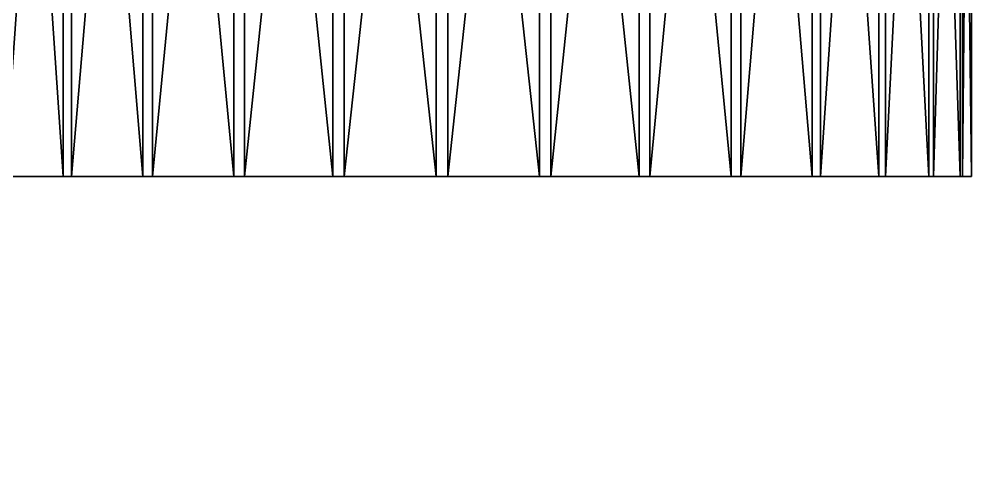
# Model space of a CAD drawing. Header units: millimetres. Extents: x -510 to 550, y -577 to 577.
# Drawn here: x 243.7 to 298.5, y 346.2 to 371.9 of the extents above; entities that cross this region are included whole.
import ezdxf

# ---------------------------------------------------------------- set-up
doc = ezdxf.new("R2010")
doc.units = ezdxf.units.MM
for name, color, linetype, true_color in [('main_case_cover', 7, 'Continuous', 0xd6dee3), ('main_case_floor_front', 7, 'Continuous', 0xd6dee3), ('reference_link2_joint_cover', 7, 'Continuous', 0xd6dee3)]:
    doc.layers.add(name, color=color, linetype=linetype, true_color=true_color)

msp = doc.modelspace()

# ---------------------------------------------------------------- linework, layer by layer
at = {"layer": 'main_case_cover', "true_color": 0xd6dee3}
for points in [[(-46, 327, 460), (326, 453, 460), (326, 327, 460)], [(-46, 327, 460), (-46, 453, 460), (326, 453, 460)], [(-46, 327, 466), (326, 327, 466), (326, 453, 466)], [(-46, 327, 466), (326, 453, 466), (-46, 453, 466)]]:
    msp.add_3dface(points, dxfattribs=at)
at = {"layer": 'main_case_floor_front', "true_color": 0xd6dee3}
for points in [[(-40, 327, 114), (320, 447, 114), (320, 327, 114)], [(-40, 327, 114), (-40, 447, 114), (320, 447, 114)], [(-40, 327, 120), (320, 327, 120), (320, 447, 120)], [(-40, 327, 120), (320, 447, 120), (-40, 447, 120)]]:
    msp.add_3dface(points, dxfattribs=at)
at = {"layer": 'reference_link2_joint_cover', "true_color": 0xd6dee3}
for points in [[(242.476, 417, 154.214), (246.156, 417, 149.628), (246.156, 363, 149.628)], [(242.476, 417, 154.214), (246.156, 363, 149.628), (242.476, 363, 154.214)], [(246.621, 417, 192.051), (242.841, 417, 187.547), (242.841, 363, 187.547)], [(246.621, 417, 192.051), (242.841, 363, 187.547), (246.621, 363, 192.051)], [(246.156, 417, 149.628), (250.661, 417, 145.847), (250.661, 363, 145.847)], [(246.156, 417, 149.628), (250.661, 363, 145.847), (246.156, 363, 149.628)], [(251.208, 417, 195.732), (246.621, 417, 192.051), (246.621, 363, 192.051)], [(251.208, 417, 195.732), (246.621, 363, 192.051), (251.208, 363, 195.732)], [(250.661, 417, 145.847), (255.817, 417, 143.018), (255.817, 363, 143.018)], [(250.661, 417, 145.847), (255.817, 363, 143.018), (250.661, 363, 145.847)], [(256.424, 417, 198.448), (251.208, 417, 195.732), (251.208, 363, 195.732)], [(256.424, 417, 198.448), (251.208, 363, 195.732), (256.424, 363, 198.448)], [(255.817, 417, 143.018), (261.426, 417, 141.25), (261.426, 363, 141.25)], [(255.817, 417, 143.018), (261.426, 363, 141.25), (255.817, 363, 143.018)], [(262.071, 417, 200.093), (256.424, 417, 198.448), (256.424, 363, 198.448)], [(262.071, 417, 200.093), (256.424, 363, 198.448), (262.071, 363, 200.093)], [(261.426, 417, 141.25), (267.272, 417, 140.609), (267.272, 363, 140.609)], [(261.426, 417, 141.25), (267.272, 363, 140.609), (261.426, 363, 141.25)], [(267.929, 417, 200.605), (262.071, 417, 200.093), (262.071, 363, 200.093)], [(267.929, 417, 200.605), (262.071, 363, 200.093), (267.929, 363, 200.605)], [(267.272, 417, 140.609), (273.131, 417, 141.121), (273.131, 363, 141.121)], [(267.272, 417, 140.609), (273.131, 363, 141.121), (267.272, 363, 140.609)], [(273.775, 417, 199.965), (267.929, 417, 200.605), (267.929, 363, 200.605)], [(273.775, 417, 199.965), (267.929, 363, 200.605), (273.775, 363, 199.965)], [(273.131, 417, 141.121), (278.777, 417, 142.767), (278.777, 363, 142.767)], [(273.131, 417, 141.121), (278.777, 363, 142.767), (273.131, 363, 141.121)], [(279.384, 417, 198.196), (273.775, 417, 199.965), (273.775, 363, 199.965)], [(279.384, 417, 198.196), (273.775, 363, 199.965), (279.384, 363, 198.196)], [(278.777, 417, 142.767), (283.994, 417, 145.482), (283.994, 363, 145.482)], [(278.777, 417, 142.767), (283.994, 363, 145.482), (278.777, 363, 142.767)], [(284.54, 417, 195.367), (279.384, 417, 198.196), (279.384, 363, 198.196)], [(284.54, 417, 195.367), (279.384, 363, 198.196), (284.54, 363, 195.367)], [(283.994, 417, 145.482), (288.58, 417, 149.163), (288.58, 363, 149.163)], [(283.994, 417, 145.482), (288.58, 363, 149.163), (283.994, 363, 145.482)], [(289.045, 417, 191.587), (284.54, 417, 195.367), (284.54, 363, 195.367)], [(289.045, 417, 191.587), (284.54, 363, 195.367), (289.045, 363, 191.587)], [(288.58, 417, 149.163), (292.361, 417, 153.668), (292.361, 363, 153.668)], [(288.58, 417, 149.163), (292.361, 363, 153.668), (288.58, 363, 149.163)], [(292.726, 417, 187), (289.045, 417, 191.587), (289.045, 363, 191.587)], [(292.726, 417, 187), (289.045, 363, 191.587), (292.726, 363, 187)], [(292.361, 417, 153.668), (295.19, 417, 158.824), (295.19, 363, 158.824)], [(292.361, 417, 153.668), (295.19, 363, 158.824), (292.361, 363, 153.668)], [(295.441, 417, 181.784), (292.726, 417, 187), (292.726, 363, 187)], [(295.441, 417, 181.784), (292.726, 363, 187), (295.441, 363, 181.784)], [(295.19, 417, 158.824), (296.958, 417, 164.433), (296.958, 363, 164.433)], [(295.19, 417, 158.824), (296.958, 363, 164.433), (295.19, 363, 158.824)], [(297.087, 417, 176.137), (295.441, 417, 181.784), (295.441, 363, 181.784)], [(297.087, 417, 176.137), (295.441, 363, 181.784), (297.087, 363, 176.137)], [(296.958, 417, 164.433), (297.599, 417, 170.279), (297.599, 363, 170.279)], [(296.958, 417, 164.433), (297.599, 363, 170.279), (296.958, 363, 164.433)], [(297.599, 417, 170.279), (297.087, 417, 176.137), (297.087, 363, 176.137)], [(297.599, 417, 170.279), (297.087, 363, 176.137), (297.599, 363, 170.279)], [(238.243, 363, 176.782), (237.602, 363, 170.936), (267.601, 363, 170.607)], [(237.602, 363, 170.936), (238.115, 363, 165.077), (267.601, 363, 170.607)], [(238.115, 363, 165.077), (239.76, 363, 159.431), (267.601, 363, 170.607)], [(240.012, 363, 182.391), (238.243, 363, 176.782), (267.601, 363, 170.607)], [(239.76, 363, 159.431), (242.476, 363, 154.214), (267.601, 363, 170.607)], [(242.841, 363, 187.547), (240.012, 363, 182.391), (267.601, 363, 170.607)], [(242.476, 363, 154.214), (246.156, 363, 149.628), (267.601, 363, 170.607)], [(246.621, 363, 192.051), (242.841, 363, 187.547), (267.601, 363, 170.607)], [(246.156, 363, 149.628), (250.661, 363, 145.847), (267.601, 363, 170.607)], [(251.208, 363, 195.732), (246.621, 363, 192.051), (267.601, 363, 170.607)], [(250.661, 363, 145.847), (255.817, 363, 143.018), (267.601, 363, 170.607)], [(256.424, 363, 198.448), (251.208, 363, 195.732), (267.601, 363, 170.607)], [(255.817, 363, 143.018), (261.426, 363, 141.25), (267.601, 363, 170.607)], [(262.071, 363, 200.093), (256.424, 363, 198.448), (267.601, 363, 170.607)], [(261.426, 363, 141.25), (267.272, 363, 140.609), (267.601, 363, 170.607)], [(267.929, 363, 200.605), (262.071, 363, 200.093), (267.601, 363, 170.607)], [(267.272, 363, 140.609), (273.131, 363, 141.121), (267.601, 363, 170.607)], [(292.361, 363, 153.668), (295.19, 363, 158.824), (267.601, 363, 170.607)], [(295.19, 363, 158.824), (296.958, 363, 164.433), (267.601, 363, 170.607)], [(296.958, 363, 164.433), (297.599, 363, 170.279), (267.601, 363, 170.607)], [(297.599, 363, 170.279), (297.087, 363, 176.137), (267.601, 363, 170.607)], [(297.087, 363, 176.137), (295.441, 363, 181.784), (267.601, 363, 170.607)], [(295.441, 363, 181.784), (292.726, 363, 187), (267.601, 363, 170.607)], [(292.726, 363, 187), (289.045, 363, 191.587), (267.601, 363, 170.607)], [(289.045, 363, 191.587), (284.54, 363, 195.367), (267.601, 363, 170.607)], [(284.54, 363, 195.367), (279.384, 363, 198.196), (267.601, 363, 170.607)], [(279.384, 363, 198.196), (273.775, 363, 199.965), (267.601, 363, 170.607)], [(273.775, 363, 199.965), (267.929, 363, 200.605), (267.601, 363, 170.607)], [(273.131, 363, 141.121), (278.777, 363, 142.767), (267.601, 363, 170.607)], [(278.777, 363, 142.767), (283.994, 363, 145.482), (267.601, 363, 170.607)], [(283.994, 363, 145.482), (288.58, 363, 149.163), (267.601, 363, 170.607)], [(288.58, 363, 149.163), (292.361, 363, 153.668), (267.601, 363, 170.607)]]:
    msp.add_3dface(points, dxfattribs=at)

doc.saveas('drawing.dxf')
